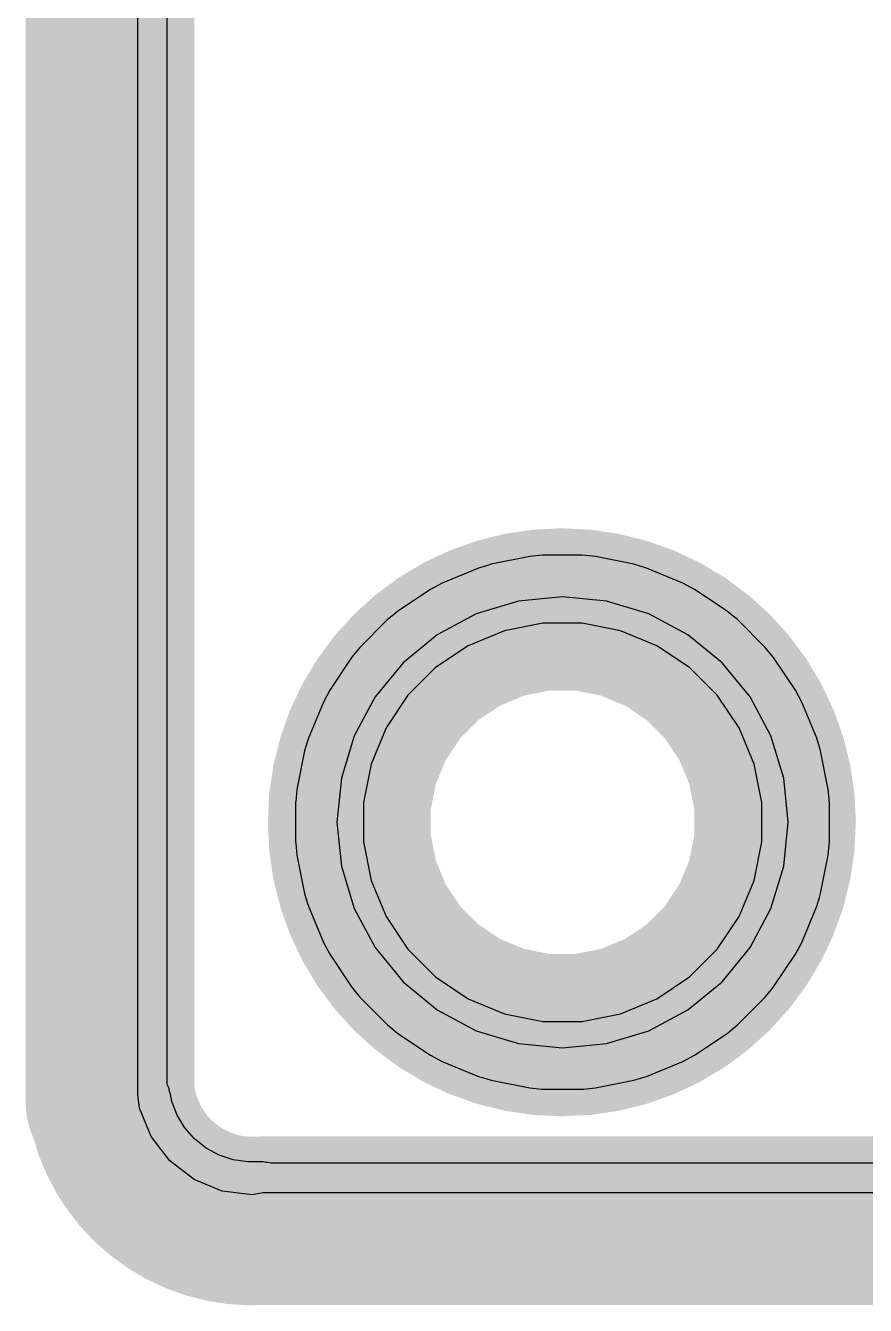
# Model space of a CAD drawing. Header units: inches. Extents: x -0.16 to 1.47, y -0.24 to 2.31.
# Drawn here: x -0.1592 to 0.0898, y -0.1432 to 0.2362 of the extents above; entities that cross this region are included whole.
import ezdxf

# ---------------------------------------------------------------- set-up
doc = ezdxf.new("R2010")
doc.units = ezdxf.units.IN
doc.header["$MEASUREMENT"] = 0
for name, color, linetype in [('Bottom Layer', 5, 'Continuous'), ('Bottom Overlay', 54, 'Continuous'), ('GND', 76, 'Continuous'), ('Keep-Out Layer', 6, 'Continuous'), ('Multi-Layer', 9, 'Continuous'), ('POWER', 16, 'Continuous'), ('Top Layer', 1, 'Continuous'), ('Top Overlay', 2, 'Continuous')]:
    doc.layers.add(name, color=color, linetype=linetype)

msp = doc.modelspace()

# ---------------------------------------------------------------- linework, layer by layer
at = {"layer": 'Bottom Layer'}
for p, q in [((-0.12597, -0.0807), (-0.12597, 2.06026)), ((-0.01305, 0.06559), (-0.02559, 0.06179)), ((0, 0.06688), (-0.01305, 0.06559)), ((0.01305, 0.06559), (0, 0.06688)), ((0.02559, 0.06179), (0.01305, 0.06559)), ((-0.02559, 0.06179), (-0.03715, 0.05561)), ((0.03715, 0.05561), (0.02559, 0.06179)), ((-0.03715, 0.05561), (-0.04729, 0.04729)), ((0.04729, 0.04729), (0.03715, 0.05561)), ((-0.04729, 0.04729), (-0.05561, 0.03715)), ((0.05561, 0.03715), (0.04729, 0.04729)), ((-0.05561, 0.03715), (-0.06179, 0.02559)), ((0.06179, 0.02559), (0.05561, 0.03715)), ((-0.06179, 0.02559), (-0.06559, 0.01305)), ((0.06559, 0.01305), (0.06179, 0.02559)), ((-0.06559, 0.01305), (-0.06688, 0)), ((0.06688, 0), (0.06559, 0.01305)), ((-0.06688, 0), (-0.06559, -0.01305)), ((0.06559, -0.01305), (0.06688, 0)), ((-0.06559, -0.01305), (-0.06179, -0.02559)), ((0.06179, -0.02559), (0.06559, -0.01305)), ((-0.06179, -0.02559), (-0.05561, -0.03715)), ((0.05561, -0.03715), (0.06179, -0.02559)), ((-0.05561, -0.03715), (-0.04729, -0.04729)), ((0.04729, -0.04729), (0.05561, -0.03715)), ((-0.04729, -0.04729), (-0.03715, -0.05561)), ((0.03715, -0.05561), (0.04729, -0.04729)), ((-0.03715, -0.05561), (-0.02559, -0.06179)), ((0.02559, -0.06179), (0.03715, -0.05561)), ((-0.02559, -0.06179), (-0.01305, -0.06559)), ((0.01305, -0.06559), (0.02559, -0.06179)), ((-0.01305, -0.06559), (0, -0.06688)), ((0, -0.06688), (0.01305, -0.06559)), ((-0.12543, -0.0848), (-0.12597, -0.0807)), ((-0.12197, -0.09317), (-0.12543, -0.0848)), ((-0.11645, -0.10036), (-0.12197, -0.09317)), ((-0.10926, -0.10587), (-0.11645, -0.10036)), ((-0.10089, -0.10934), (-0.10926, -0.10587)), ((-0.09205, -0.11051), (-0.10089, -0.10934)), ((-0.08891, -0.10988), (-0.09205, -0.11051)), ((1.23619, -0.10988), (-0.08891, -0.10988))]:
    msp.add_line(p, q, dxfattribs=at)
at = {"layer": 'Bottom Overlay'}
for points in [[(-0.13421, -0.08202, 0.05, 0.05, 0), (-0.13421, 2.07388, 0.05, 0.05, 0)], [(-0.13421, -0.08202, 0.05, 0.05, 0), (-0.13421, 2.07388, 0.05, 0.05, 0)], [(-0.08891, -0.11814, 0.05, 0.05, -0.414214), (-0.13421, -0.07884, 0.05, 0.05, 0)], [(-0.08891, -0.11814, 0.05, 0.05, -0.414214), (-0.13421, -0.07884, 0.05, 0.05, 0)], [(-0.08891, -0.11812, 0.05, 0.05, 0), (1.23619, -0.11812, 0.05, 0.05, 0)], [(-0.08891, -0.11812, 0.05, 0.05, 0), (1.23619, -0.11812, 0.05, 0.05, 0)]]:
    msp.add_lwpolyline(points, format="xyseb", dxfattribs=at)
for points in [[(0.07947, -0.00001, 0.015, 0.015, 1), (-0.07989, -0.00001, 0.015, 0.015, 1)], [(-0.08364, -0.00001, 0.0075, 0.0075, 1), (-0.07614, -0.00001, 0.0075, 0.0075, 1)], [(0.07572, -0.00001, 0.0075, 0.0075, 1), (0.08322, -0.00001, 0.0075, 0.0075, 1)], [(-0.14671, -0.07884, 0.025, 0.025, 1), (-0.12171, -0.07884, 0.025, 0.025, 1)], [(-0.14671, -0.07884, 0.025, 0.025, 1), (-0.12171, -0.07884, 0.025, 0.025, 1)], [(-0.14671, -0.08202, 0.025, 0.025, 1), (-0.12171, -0.08202, 0.025, 0.025, 1)], [(-0.14671, -0.08202, 0.025, 0.025, 1), (-0.12171, -0.08202, 0.025, 0.025, 1)], [(-0.10141, -0.11812, 0.025, 0.025, 1), (-0.07641, -0.11812, 0.025, 0.025, 1)], [(-0.10141, -0.11812, 0.025, 0.025, 1), (-0.07641, -0.11812, 0.025, 0.025, 1)], [(-0.10141, -0.11814, 0.025, 0.025, 1), (-0.07641, -0.11814, 0.025, 0.025, 1)], [(-0.10141, -0.11814, 0.025, 0.025, 1), (-0.07641, -0.11814, 0.025, 0.025, 1)]]:
    msp.add_lwpolyline(points, format="xyseb", close=True, dxfattribs=at)
at = {"layer": 'GND'}
for p, q in [((-0.11721, -0.07753), (-0.11721, 2.0721)), ((-0.02229, 0.07615), (-0.02492, 0.07535)), ((-0.02115, 0.0765), (-0.02229, 0.07615)), ((-0.00974, 0.07877), (-0.02115, 0.0765)), ((-0.00582, 0.07915), (-0.00974, 0.07877)), ((0.00582, 0.07915), (-0.00582, 0.07915)), ((-0.00582, 0.07915), (-0.00582, 0.07915)), ((-0.00582, 0.07915), (-0.00582, 0.07915)), ((0.00974, 0.07877), (0.00582, 0.07915)), ((0.00582, 0.07915), (0.00582, 0.07915)), ((0.00582, 0.07915), (0.00582, 0.07915)), ((0.02115, 0.0765), (0.00974, 0.07877)), ((0.02492, 0.07535), (0.02115, 0.0765)), ((-0.02492, 0.07535), (-0.03566, 0.0709)), ((0.03566, 0.0709), (0.02492, 0.07535)), ((-0.03914, 0.06904), (-0.04881, 0.06258)), ((-0.03566, 0.0709), (-0.03914, 0.06904)), ((0.03914, 0.06904), (0.03566, 0.0709)), ((0.04881, 0.06258), (0.03914, 0.06904)), ((-0.05018, 0.06145), (-0.05186, 0.06008)), ((-0.04881, 0.06258), (-0.05018, 0.06145)), ((0.05018, 0.06145), (0.04881, 0.06258)), ((0.05186, 0.06008), (0.05018, 0.06145)), ((-0.05186, 0.06008), (-0.06008, 0.05186)), ((0.06008, 0.05186), (0.05186, 0.06008)), ((-0.06145, 0.05018), (-0.06258, 0.04881)), ((-0.06008, 0.05186), (-0.06145, 0.05018)), ((0.06145, 0.05018), (0.06008, 0.05186)), ((0.06258, 0.04881), (0.06145, 0.05018)), ((-0.06258, 0.04881), (-0.06904, 0.03914)), ((0.06904, 0.03914), (0.06258, 0.04881)), ((-0.06904, 0.03914), (-0.0709, 0.03566)), ((0.0709, 0.03566), (0.06904, 0.03914)), ((-0.0709, 0.03566), (-0.07535, 0.02492)), ((0.07535, 0.02492), (0.0709, 0.03566)), ((-0.0757, 0.02377), (-0.0765, 0.02115)), ((-0.07535, 0.02492), (-0.0757, 0.02377)), ((0.07615, 0.02229), (0.07535, 0.02492)), ((-0.0765, 0.02115), (-0.07877, 0.00974)), ((0.0765, 0.02115), (0.07615, 0.02229)), ((0.07877, 0.00974), (0.0765, 0.02115)), ((-0.07877, 0.00974), (-0.07911, 0.0062)), ((0.07915, 0.00582), (0.07877, 0.00974)), ((-0.07911, 0.0062), (-0.07915, 0.00582)), ((-0.07915, 0.00582), (-0.07915, 0)), ((0.07915, 0), (0.07915, 0.00582)), ((0.07915, 0.00582), (0.07915, 0.00582)), ((0.07915, 0.00582), (0.07915, 0.00582)), ((-0.07915, 0), (-0.07915, -0.00582)), ((0.07915, -0.00582), (0.07915, 0)), ((-0.07915, -0.00582), (-0.07911, -0.0062)), ((-0.07911, -0.0062), (-0.07877, -0.00974)), ((0.07877, -0.00974), (0.07915, -0.00582)), ((0.07915, -0.00582), (0.07915, -0.00582)), ((0.07915, -0.00582), (0.07915, -0.00582)), ((-0.07877, -0.00974), (-0.0765, -0.02115)), ((0.0765, -0.02115), (0.07877, -0.00974)), ((-0.0765, -0.02115), (-0.0757, -0.02377)), ((0.07535, -0.02492), (0.07615, -0.02229)), ((0.07615, -0.02229), (0.0765, -0.02115)), ((-0.0757, -0.02377), (-0.07535, -0.02492)), ((-0.07535, -0.02492), (-0.0709, -0.03566)), ((0.0709, -0.03566), (0.07535, -0.02492)), ((-0.0709, -0.03566), (-0.06904, -0.03914)), ((0.06904, -0.03914), (0.0709, -0.03566)), ((-0.06904, -0.03914), (-0.06258, -0.04881)), ((0.06258, -0.04881), (0.06904, -0.03914)), ((-0.06258, -0.04881), (-0.06145, -0.05018)), ((0.06145, -0.05018), (0.06258, -0.04881)), ((-0.06145, -0.05018), (-0.06008, -0.05186)), ((-0.06008, -0.05186), (-0.05186, -0.06008)), ((0.05186, -0.06008), (0.06008, -0.05186)), ((0.06008, -0.05186), (0.06145, -0.05018)), ((-0.05186, -0.06008), (-0.05018, -0.06145)), ((0.05018, -0.06145), (0.05186, -0.06008)), ((-0.05018, -0.06145), (-0.04881, -0.06258)), ((-0.04881, -0.06258), (-0.03914, -0.06904)), ((0.03914, -0.06904), (0.04881, -0.06258)), ((0.04881, -0.06258), (0.05018, -0.06145)), ((-0.03914, -0.06904), (-0.03566, -0.0709)), ((-0.03566, -0.0709), (-0.02492, -0.07535)), ((0.02492, -0.07535), (0.03566, -0.0709)), ((0.03566, -0.0709), (0.03914, -0.06904)), ((-0.02492, -0.07535), (-0.02377, -0.0757)), ((-0.02377, -0.0757), (-0.02115, -0.0765)), ((0.02115, -0.0765), (0.02377, -0.0757)), ((0.02377, -0.0757), (0.02492, -0.07535)), ((-0.11709, -0.0779), (-0.11721, -0.07753)), ((-0.11669, -0.0789), (-0.11709, -0.0779)), ((-0.11652, -0.07979), (-0.11669, -0.0789)), ((-0.02115, -0.0765), (-0.00974, -0.07877)), ((-0.00974, -0.07877), (-0.0062, -0.07911)), ((-0.0062, -0.07911), (-0.00582, -0.07915)), ((-0.00582, -0.07915), (0.00582, -0.07915)), ((0.00582, -0.07915), (0.0062, -0.07911)), ((0.0062, -0.07911), (0.00974, -0.07877)), ((0.00974, -0.07877), (0.02115, -0.0765)), ((-0.11626, -0.08065), (-0.11652, -0.07979)), ((-0.11584, -0.0828), (-0.11626, -0.08065)), ((-0.11425, -0.08687), (-0.11584, -0.0828)), ((-0.11198, -0.0906), (-0.11425, -0.08687)), ((-0.10909, -0.09388), (-0.11198, -0.0906)), ((-0.10567, -0.0966), (-0.10909, -0.09388)), ((-0.10183, -0.09868), (-0.10567, -0.0966)), ((-0.09769, -0.10006), (-0.10183, -0.09868)), ((-0.09336, -0.1007), (-0.09769, -0.10006)), ((-0.09118, -0.10063), (-0.09336, -0.1007)), ((-0.08998, -0.10072), (-0.09118, -0.10063)), ((-0.08878, -0.10071), (-0.08998, -0.10072)), ((-0.08802, -0.10085), (-0.08878, -0.10071)), ((-0.08725, -0.1009), (-0.08802, -0.10085)), ((-0.08646, -0.10112), (-0.08725, -0.1009)), ((1.23235, -0.10112), (-0.08646, -0.10112))]:
    msp.add_line(p, q, dxfattribs=at)
for points in [[(-0.13731, -0.08202, 0.04, 0.04, 0), (-0.13731, 2.07388, 0.04, 0.04, 0)], [(-0.02797, 0.05233, 0.04, 0.04, 0), (-0.01723, 0.05679, 0.04, 0.04, 0)], [(-0.01723, 0.05679, 0.04, 0.04, 0), (-0.00582, 0.05906, 0.04, 0.04, 0)], [(-0.00582, 0.05906, 0.04, 0.04, 0), (0.00582, 0.05906, 0.04, 0.04, 0)], [(0.00582, 0.05906, 0.04, 0.04, 0), (0.01723, 0.05679, 0.04, 0.04, 0)], [(0.01723, 0.05679, 0.04, 0.04, 0), (0.02797, 0.05233, 0.04, 0.04, 0)], [(-0.03765, 0.04587, 0.04, 0.04, 0), (-0.02797, 0.05233, 0.04, 0.04, 0)], [(0.02797, 0.05233, 0.04, 0.04, 0), (0.03765, 0.04587, 0.04, 0.04, 0)], [(-0.04587, 0.03765, 0.04, 0.04, 0), (-0.03765, 0.04587, 0.04, 0.04, 0)], [(0.03765, 0.04587, 0.04, 0.04, 0), (0.04587, 0.03765, 0.04, 0.04, 0)], [(-0.05233, 0.02797, 0.04, 0.04, 0), (-0.04587, 0.03765, 0.04, 0.04, 0)], [(0.04587, 0.03765, 0.04, 0.04, 0), (0.05233, 0.02797, 0.04, 0.04, 0)], [(-0.05679, 0.01723, 0.04, 0.04, 0), (-0.05233, 0.02797, 0.04, 0.04, 0)], [(0.05233, 0.02797, 0.04, 0.04, 0), (0.05679, 0.01723, 0.04, 0.04, 0)], [(-0.05906, 0.00582, 0.04, 0.04, 0), (-0.05679, 0.01723, 0.04, 0.04, 0)], [(0.05679, 0.01723, 0.04, 0.04, 0), (0.05906, 0.00582, 0.04, 0.04, 0)], [(-0.05906, 0, 0.04, 0.04, 0), (-0.05906, 0.00582, 0.04, 0.04, 0)], [(0.05906, 0, 0.04, 0.04, 0), (0.05906, 0.00582, 0.04, 0.04, 0)], [(-0.05906, -0.00582, 0.04, 0.04, 0), (-0.05906, 0, 0.04, 0.04, 0)], [(0.05906, -0.00582, 0.04, 0.04, 0), (0.05906, 0, 0.04, 0.04, 0)], [(-0.05906, -0.00582, 0.04, 0.04, 0), (-0.05679, -0.01723, 0.04, 0.04, 0)], [(0.05679, -0.01723, 0.04, 0.04, 0), (0.05906, -0.00582, 0.04, 0.04, 0)], [(-0.05679, -0.01723, 0.04, 0.04, 0), (-0.05233, -0.02797, 0.04, 0.04, 0)], [(0.05233, -0.02797, 0.04, 0.04, 0), (0.05679, -0.01723, 0.04, 0.04, 0)], [(-0.05233, -0.02797, 0.04, 0.04, 0), (-0.04587, -0.03765, 0.04, 0.04, 0)], [(0.04587, -0.03765, 0.04, 0.04, 0), (0.05233, -0.02797, 0.04, 0.04, 0)], [(-0.04587, -0.03765, 0.04, 0.04, 0), (-0.03765, -0.04587, 0.04, 0.04, 0)], [(0.03765, -0.04587, 0.04, 0.04, 0), (0.04587, -0.03765, 0.04, 0.04, 0)], [(-0.03765, -0.04587, 0.04, 0.04, 0), (-0.02797, -0.05233, 0.04, 0.04, 0)], [(0.02797, -0.05233, 0.04, 0.04, 0), (0.03765, -0.04587, 0.04, 0.04, 0)], [(-0.02797, -0.05233, 0.04, 0.04, 0), (-0.01723, -0.05679, 0.04, 0.04, 0)], [(0.01723, -0.05679, 0.04, 0.04, 0), (0.02797, -0.05233, 0.04, 0.04, 0)], [(-0.01723, -0.05679, 0.04, 0.04, 0), (-0.00582, -0.05906, 0.04, 0.04, 0)], [(0.00582, -0.05906, 0.04, 0.04, 0), (0.01723, -0.05679, 0.04, 0.04, 0)], [(-0.00582, -0.05906, 0.04, 0.04, 0), (0.00582, -0.05906, 0.04, 0.04, 0)], [(-0.13731, -0.08202, 0.04, 0.04, 0), (-0.13597, -0.08456, 0.04, 0.04, 0)], [(-0.13597, -0.08456, 0.04, 0.04, 0), (-0.1352, -0.08844, 0.04, 0.04, 0)], [(-0.1352, -0.08844, 0.04, 0.04, 0), (-0.13233, -0.09581, 0.04, 0.04, 0)], [(-0.13233, -0.09581, 0.04, 0.04, 0), (-0.12822, -0.10256, 0.04, 0.04, 0)], [(-0.12822, -0.10256, 0.04, 0.04, 0), (-0.12299, -0.10849, 0.04, 0.04, 0)], [(-0.12299, -0.10849, 0.04, 0.04, 0), (-0.11681, -0.11342, 0.04, 0.04, 0)], [(-0.11681, -0.11342, 0.04, 0.04, 0), (-0.10986, -0.11719, 0.04, 0.04, 0)], [(-0.10986, -0.11719, 0.04, 0.04, 0), (-0.10236, -0.11969, 0.04, 0.04, 0)], [(-0.10236, -0.11969, 0.04, 0.04, 0), (-0.09454, -0.12084, 0.04, 0.04, 0)], [(-0.09454, -0.12084, 0.04, 0.04, 0), (-0.09059, -0.12072, 0.04, 0.04, 0)], [(-0.09059, -0.12072, 0.04, 0.04, 0), (-0.08891, -0.12122, 0.04, 0.04, 0)], [(-0.08891, -0.12122, 0.04, 0.04, 0), (1.23619, -0.12122, 0.04, 0.04, 0)]]:
    msp.add_lwpolyline(points, format="xyseb", dxfattribs=at)
for points in [[(-0.02723, 0.05679, 0.02, 0.02, 1), (-0.00723, 0.05679, 0.02, 0.02, 1)], [(-0.02723, 0.05679, 0.02, 0.02, 1), (-0.00723, 0.05679, 0.02, 0.02, 1)], [(-0.01582, 0.05906, 0.02, 0.02, 1), (0.00418, 0.05906, 0.02, 0.02, 1)], [(-0.01582, 0.05906, 0.02, 0.02, 1), (0.00418, 0.05906, 0.02, 0.02, 1)], [(-0.00418, 0.05906, 0.02, 0.02, 1), (0.01582, 0.05906, 0.02, 0.02, 1)], [(-0.00418, 0.05906, 0.02, 0.02, 1), (0.01582, 0.05906, 0.02, 0.02, 1)], [(0.00723, 0.05679, 0.02, 0.02, 1), (0.02723, 0.05679, 0.02, 0.02, 1)], [(0.00723, 0.05679, 0.02, 0.02, 1), (0.02723, 0.05679, 0.02, 0.02, 1)], [(-0.03797, 0.05233, 0.02, 0.02, 1), (-0.01797, 0.05233, 0.02, 0.02, 1)], [(-0.03797, 0.05233, 0.02, 0.02, 1), (-0.01797, 0.05233, 0.02, 0.02, 1)], [(0.01797, 0.05233, 0.02, 0.02, 1), (0.03797, 0.05233, 0.02, 0.02, 1)], [(0.01797, 0.05233, 0.02, 0.02, 1), (0.03797, 0.05233, 0.02, 0.02, 1)], [(-0.04765, 0.04587, 0.02, 0.02, 1), (-0.02765, 0.04587, 0.02, 0.02, 1)], [(-0.04765, 0.04587, 0.02, 0.02, 1), (-0.02765, 0.04587, 0.02, 0.02, 1)], [(0.02765, 0.04587, 0.02, 0.02, 1), (0.04765, 0.04587, 0.02, 0.02, 1)], [(0.02765, 0.04587, 0.02, 0.02, 1), (0.04765, 0.04587, 0.02, 0.02, 1)], [(-0.05587, 0.03765, 0.02, 0.02, 1), (-0.03587, 0.03765, 0.02, 0.02, 1)], [(-0.05587, 0.03765, 0.02, 0.02, 1), (-0.03587, 0.03765, 0.02, 0.02, 1)], [(0.03587, 0.03765, 0.02, 0.02, 1), (0.05587, 0.03765, 0.02, 0.02, 1)], [(0.03587, 0.03765, 0.02, 0.02, 1), (0.05587, 0.03765, 0.02, 0.02, 1)], [(-0.06233, 0.02797, 0.02, 0.02, 1), (-0.04233, 0.02797, 0.02, 0.02, 1)], [(-0.06233, 0.02797, 0.02, 0.02, 1), (-0.04233, 0.02797, 0.02, 0.02, 1)], [(0.04233, 0.02797, 0.02, 0.02, 1), (0.06233, 0.02797, 0.02, 0.02, 1)], [(0.04233, 0.02797, 0.02, 0.02, 1), (0.06233, 0.02797, 0.02, 0.02, 1)], [(-0.06679, 0.01723, 0.02, 0.02, 1), (-0.04679, 0.01723, 0.02, 0.02, 1)], [(-0.06679, 0.01723, 0.02, 0.02, 1), (-0.04679, 0.01723, 0.02, 0.02, 1)], [(0.04679, 0.01723, 0.02, 0.02, 1), (0.06679, 0.01723, 0.02, 0.02, 1)], [(0.04679, 0.01723, 0.02, 0.02, 1), (0.06679, 0.01723, 0.02, 0.02, 1)], [(-0.06906, 0.00582, 0.02, 0.02, 1), (-0.04906, 0.00582, 0.02, 0.02, 1)], [(-0.06906, 0.00582, 0.02, 0.02, 1), (-0.04906, 0.00582, 0.02, 0.02, 1)], [(0.04906, 0.00582, 0.02, 0.02, 1), (0.06906, 0.00582, 0.02, 0.02, 1)], [(0.04906, 0.00582, 0.02, 0.02, 1), (0.06906, 0.00582, 0.02, 0.02, 1)], [(-0.06906, 0, 0.02, 0.02, 1), (-0.04906, 0, 0.02, 0.02, 1)], [(-0.06906, 0, 0.02, 0.02, 1), (-0.04906, 0, 0.02, 0.02, 1)], [(0.04906, 0, 0.02, 0.02, 1), (0.06906, 0, 0.02, 0.02, 1)], [(0.04906, 0, 0.02, 0.02, 1), (0.06906, 0, 0.02, 0.02, 1)], [(-0.06906, -0.00582, 0.02, 0.02, 1), (-0.04906, -0.00582, 0.02, 0.02, 1)], [(-0.06906, -0.00582, 0.02, 0.02, 1), (-0.04906, -0.00582, 0.02, 0.02, 1)], [(0.04906, -0.00582, 0.02, 0.02, 1), (0.06906, -0.00582, 0.02, 0.02, 1)], [(0.04906, -0.00582, 0.02, 0.02, 1), (0.06906, -0.00582, 0.02, 0.02, 1)], [(-0.06679, -0.01723, 0.02, 0.02, 1), (-0.04679, -0.01723, 0.02, 0.02, 1)], [(-0.06679, -0.01723, 0.02, 0.02, 1), (-0.04679, -0.01723, 0.02, 0.02, 1)], [(0.04679, -0.01723, 0.02, 0.02, 1), (0.06679, -0.01723, 0.02, 0.02, 1)], [(0.04679, -0.01723, 0.02, 0.02, 1), (0.06679, -0.01723, 0.02, 0.02, 1)], [(-0.06233, -0.02797, 0.02, 0.02, 1), (-0.04233, -0.02797, 0.02, 0.02, 1)], [(-0.06233, -0.02797, 0.02, 0.02, 1), (-0.04233, -0.02797, 0.02, 0.02, 1)], [(0.04233, -0.02797, 0.02, 0.02, 1), (0.06233, -0.02797, 0.02, 0.02, 1)], [(0.04233, -0.02797, 0.02, 0.02, 1), (0.06233, -0.02797, 0.02, 0.02, 1)], [(-0.05587, -0.03765, 0.02, 0.02, 1), (-0.03587, -0.03765, 0.02, 0.02, 1)], [(-0.05587, -0.03765, 0.02, 0.02, 1), (-0.03587, -0.03765, 0.02, 0.02, 1)], [(0.03587, -0.03765, 0.02, 0.02, 1), (0.05587, -0.03765, 0.02, 0.02, 1)], [(0.03587, -0.03765, 0.02, 0.02, 1), (0.05587, -0.03765, 0.02, 0.02, 1)], [(-0.04765, -0.04587, 0.02, 0.02, 1), (-0.02765, -0.04587, 0.02, 0.02, 1)], [(-0.04765, -0.04587, 0.02, 0.02, 1), (-0.02765, -0.04587, 0.02, 0.02, 1)], [(0.02765, -0.04587, 0.02, 0.02, 1), (0.04765, -0.04587, 0.02, 0.02, 1)], [(0.02765, -0.04587, 0.02, 0.02, 1), (0.04765, -0.04587, 0.02, 0.02, 1)], [(-0.03797, -0.05233, 0.02, 0.02, 1), (-0.01797, -0.05233, 0.02, 0.02, 1)], [(-0.03797, -0.05233, 0.02, 0.02, 1), (-0.01797, -0.05233, 0.02, 0.02, 1)], [(0.01797, -0.05233, 0.02, 0.02, 1), (0.03797, -0.05233, 0.02, 0.02, 1)], [(0.01797, -0.05233, 0.02, 0.02, 1), (0.03797, -0.05233, 0.02, 0.02, 1)], [(-0.02723, -0.05679, 0.02, 0.02, 1), (-0.00723, -0.05679, 0.02, 0.02, 1)], [(-0.02723, -0.05679, 0.02, 0.02, 1), (-0.00723, -0.05679, 0.02, 0.02, 1)], [(0.00723, -0.05679, 0.02, 0.02, 1), (0.02723, -0.05679, 0.02, 0.02, 1)], [(0.00723, -0.05679, 0.02, 0.02, 1), (0.02723, -0.05679, 0.02, 0.02, 1)], [(-0.01582, -0.05906, 0.02, 0.02, 1), (0.00418, -0.05906, 0.02, 0.02, 1)], [(-0.01582, -0.05906, 0.02, 0.02, 1), (0.00418, -0.05906, 0.02, 0.02, 1)], [(-0.00418, -0.05906, 0.02, 0.02, 1), (0.01582, -0.05906, 0.02, 0.02, 1)], [(-0.00418, -0.05906, 0.02, 0.02, 1), (0.01582, -0.05906, 0.02, 0.02, 1)], [(-0.14731, -0.08202, 0.02, 0.02, 1), (-0.12731, -0.08202, 0.02, 0.02, 1)], [(-0.14731, -0.08202, 0.02, 0.02, 1), (-0.12731, -0.08202, 0.02, 0.02, 1)], [(-0.14597, -0.08456, 0.02, 0.02, 1), (-0.12597, -0.08456, 0.02, 0.02, 1)], [(-0.14597, -0.08456, 0.02, 0.02, 1), (-0.12597, -0.08456, 0.02, 0.02, 1)], [(-0.1452, -0.08844, 0.02, 0.02, 1), (-0.1252, -0.08844, 0.02, 0.02, 1)], [(-0.1452, -0.08844, 0.02, 0.02, 1), (-0.1252, -0.08844, 0.02, 0.02, 1)], [(-0.14233, -0.09581, 0.02, 0.02, 1), (-0.12233, -0.09581, 0.02, 0.02, 1)], [(-0.14233, -0.09581, 0.02, 0.02, 1), (-0.12233, -0.09581, 0.02, 0.02, 1)], [(-0.13822, -0.10256, 0.02, 0.02, 1), (-0.11822, -0.10256, 0.02, 0.02, 1)], [(-0.13822, -0.10256, 0.02, 0.02, 1), (-0.11822, -0.10256, 0.02, 0.02, 1)], [(-0.13299, -0.10849, 0.02, 0.02, 1), (-0.11299, -0.10849, 0.02, 0.02, 1)], [(-0.13299, -0.10849, 0.02, 0.02, 1), (-0.11299, -0.10849, 0.02, 0.02, 1)], [(-0.12681, -0.11342, 0.02, 0.02, 1), (-0.10681, -0.11342, 0.02, 0.02, 1)], [(-0.12681, -0.11342, 0.02, 0.02, 1), (-0.10681, -0.11342, 0.02, 0.02, 1)], [(-0.11986, -0.11719, 0.02, 0.02, 1), (-0.09986, -0.11719, 0.02, 0.02, 1)], [(-0.11986, -0.11719, 0.02, 0.02, 1), (-0.09986, -0.11719, 0.02, 0.02, 1)], [(-0.11236, -0.11969, 0.02, 0.02, 1), (-0.09236, -0.11969, 0.02, 0.02, 1)], [(-0.11236, -0.11969, 0.02, 0.02, 1), (-0.09236, -0.11969, 0.02, 0.02, 1)], [(-0.10454, -0.12084, 0.02, 0.02, 1), (-0.08454, -0.12084, 0.02, 0.02, 1)], [(-0.10454, -0.12084, 0.02, 0.02, 1), (-0.08454, -0.12084, 0.02, 0.02, 1)], [(-0.10059, -0.12072, 0.02, 0.02, 1), (-0.08059, -0.12072, 0.02, 0.02, 1)], [(-0.10059, -0.12072, 0.02, 0.02, 1), (-0.08059, -0.12072, 0.02, 0.02, 1)], [(-0.09891, -0.12122, 0.02, 0.02, 1), (-0.07891, -0.12122, 0.02, 0.02, 1)], [(-0.09891, -0.12122, 0.02, 0.02, 1), (-0.07891, -0.12122, 0.02, 0.02, 1)]]:
    msp.add_lwpolyline(points, format="xyseb", close=True, dxfattribs=at)
at = {"layer": 'Keep-Out Layer'}
for points in [[(-0.13421, -0.08202, 0.00616, 0.00616, 0), (-0.13421, 2.07388, 0.00616, 0.00616, 0)], [(-0.08891, -0.11812, 0.005, 0.005, -0.414214), (-0.13421, -0.07882, 0.005, 0.005, 0)], [(-0.08891, -0.11812, 0.00616, 0.00616, 0), (1.23619, -0.11812, 0.00616, 0.00616, 0)]]:
    msp.add_lwpolyline(points, format="xyseb", dxfattribs=at)
for points in [[(0.05906, 0, 0.005, 0.005, 1), (-0.05906, 0, 0.005, 0.005, 1)], [(-0.06031, 0, 0.0025, 0.0025, 1), (-0.05781, 0, 0.0025, 0.0025, 1)], [(0.05781, 0, 0.0025, 0.0025, 1), (0.06031, 0, 0.0025, 0.0025, 1)], [(-0.13575, -0.08202, 0.00308, 0.00308, 1), (-0.13267, -0.08202, 0.00308, 0.00308, 1)], [(-0.13546, -0.07882, 0.0025, 0.0025, 1), (-0.13296, -0.07882, 0.0025, 0.0025, 1)], [(-0.09045, -0.11812, 0.00308, 0.00308, 1), (-0.08737, -0.11812, 0.00308, 0.00308, 1)], [(-0.09016, -0.11812, 0.0025, 0.0025, 1), (-0.08766, -0.11812, 0.0025, 0.0025, 1)]]:
    msp.add_lwpolyline(points, format="xyseb", close=True, dxfattribs=at)
at = {"layer": 'Multi-Layer'}
for p, q in [((-0.00582, 0.05906), (-0.01723, 0.05679)), ((0, 0.05906), (-0.00582, 0.05906)), ((0.00582, 0.05906), (0, 0.05906)), ((0.01723, 0.05679), (0.00582, 0.05906)), ((-0.01723, 0.05679), (-0.02797, 0.05233)), ((0.02797, 0.05233), (0.01723, 0.05679)), ((-0.02797, 0.05233), (-0.03765, 0.04587)), ((0.03765, 0.04587), (0.02797, 0.05233)), ((-0.03765, 0.04587), (-0.04587, 0.03765)), ((0.04587, 0.03765), (0.03765, 0.04587)), ((-0.04587, 0.03765), (-0.05233, 0.02797)), ((0.05233, 0.02797), (0.04587, 0.03765)), ((-0.05233, 0.02797), (-0.05679, 0.01723)), ((0.05679, 0.01723), (0.05233, 0.02797)), ((-0.05679, 0.01723), (-0.05906, 0.00582)), ((0.05906, 0.00582), (0.05679, 0.01723)), ((-0.05906, 0.00582), (-0.05906, 0)), ((0.05906, 0), (0.05906, 0.00582)), ((-0.05906, 0), (-0.05906, 0)), ((-0.05906, 0), (-0.05906, -0.00582)), ((0.05906, -0.00582), (0.05906, 0)), ((-0.05906, -0.00582), (-0.05679, -0.01723)), ((0.05679, -0.01723), (0.05906, -0.00582)), ((-0.05679, -0.01723), (-0.05233, -0.02797)), ((0.05233, -0.02797), (0.05679, -0.01723)), ((-0.05233, -0.02797), (-0.04587, -0.03765)), ((0.04587, -0.03765), (0.05233, -0.02797)), ((-0.04587, -0.03765), (-0.03765, -0.04587)), ((0.03765, -0.04587), (0.04587, -0.03765)), ((-0.03765, -0.04587), (-0.02797, -0.05233)), ((0.02797, -0.05233), (0.03765, -0.04587)), ((-0.02797, -0.05233), (-0.01723, -0.05679)), ((0.01723, -0.05679), (0.02797, -0.05233)), ((-0.01723, -0.05679), (-0.00582, -0.05906)), ((0.00582, -0.05906), (0.01723, -0.05679)), ((-0.00582, -0.05906), (0, -0.05906)), ((0, -0.05906), (0.00582, -0.05906))]:
    msp.add_line(p, q, dxfattribs=at)
at = {"layer": 'POWER'}
for p, q in [((-0.11721, -0.07753), (-0.11721, 1.25571)), ((-0.02229, 0.07615), (-0.02492, 0.07535)), ((-0.02115, 0.0765), (-0.02229, 0.07615)), ((-0.00974, 0.07877), (-0.02115, 0.0765)), ((-0.00582, 0.07915), (-0.00974, 0.07877)), ((0.00582, 0.07915), (-0.00582, 0.07915)), ((-0.00582, 0.07915), (-0.00582, 0.07915)), ((-0.00582, 0.07915), (-0.00582, 0.07915)), ((0.00974, 0.07877), (0.00582, 0.07915)), ((0.00582, 0.07915), (0.00582, 0.07915)), ((0.00582, 0.07915), (0.00582, 0.07915)), ((0.02115, 0.0765), (0.00974, 0.07877)), ((0.02492, 0.07535), (0.02115, 0.0765)), ((-0.02492, 0.07535), (-0.03566, 0.0709)), ((0.03566, 0.0709), (0.02492, 0.07535)), ((-0.03914, 0.06904), (-0.04881, 0.06258)), ((-0.03566, 0.0709), (-0.03914, 0.06904)), ((0.03914, 0.06904), (0.03566, 0.0709)), ((0.04881, 0.06258), (0.03914, 0.06904)), ((-0.05018, 0.06145), (-0.05186, 0.06008)), ((-0.04881, 0.06258), (-0.05018, 0.06145)), ((0.05018, 0.06145), (0.04881, 0.06258)), ((0.05186, 0.06008), (0.05018, 0.06145)), ((-0.05186, 0.06008), (-0.06008, 0.05186)), ((0.06008, 0.05186), (0.05186, 0.06008)), ((-0.06145, 0.05018), (-0.06258, 0.04881)), ((-0.06008, 0.05186), (-0.06145, 0.05018)), ((0.06145, 0.05018), (0.06008, 0.05186)), ((0.06258, 0.04881), (0.06145, 0.05018)), ((-0.06258, 0.04881), (-0.06904, 0.03914)), ((0.06904, 0.03914), (0.06258, 0.04881)), ((-0.06904, 0.03914), (-0.0709, 0.03566)), ((0.0709, 0.03566), (0.06904, 0.03914)), ((-0.0709, 0.03566), (-0.07535, 0.02492)), ((0.07535, 0.02492), (0.0709, 0.03566)), ((-0.0757, 0.02377), (-0.0765, 0.02115)), ((-0.07535, 0.02492), (-0.0757, 0.02377)), ((0.07615, 0.02229), (0.07535, 0.02492)), ((-0.0765, 0.02115), (-0.07877, 0.00974)), ((0.0765, 0.02115), (0.07615, 0.02229)), ((0.07877, 0.00974), (0.0765, 0.02115)), ((-0.07877, 0.00974), (-0.07911, 0.0062)), ((0.07915, 0.00582), (0.07877, 0.00974)), ((-0.07911, 0.0062), (-0.07915, 0.00582)), ((-0.07915, 0.00582), (-0.07915, 0)), ((0.07915, 0), (0.07915, 0.00582)), ((0.07915, 0.00582), (0.07915, 0.00582)), ((0.07915, 0.00582), (0.07915, 0.00582)), ((-0.07915, 0), (-0.07915, -0.00582)), ((0.07915, -0.00582), (0.07915, 0)), ((-0.07915, -0.00582), (-0.07911, -0.0062)), ((-0.07911, -0.0062), (-0.07877, -0.00974)), ((0.07877, -0.00974), (0.07915, -0.00582)), ((0.07915, -0.00582), (0.07915, -0.00582)), ((0.07915, -0.00582), (0.07915, -0.00582)), ((-0.07877, -0.00974), (-0.0765, -0.02115)), ((0.0765, -0.02115), (0.07877, -0.00974)), ((-0.0765, -0.02115), (-0.0757, -0.02377)), ((0.07535, -0.02492), (0.07615, -0.02229)), ((0.07615, -0.02229), (0.0765, -0.02115)), ((-0.0757, -0.02377), (-0.07535, -0.02492)), ((-0.07535, -0.02492), (-0.0709, -0.03566)), ((0.0709, -0.03566), (0.07535, -0.02492)), ((-0.0709, -0.03566), (-0.06904, -0.03914)), ((0.06904, -0.03914), (0.0709, -0.03566)), ((-0.06904, -0.03914), (-0.06258, -0.04881)), ((0.06258, -0.04881), (0.06904, -0.03914)), ((-0.06258, -0.04881), (-0.06145, -0.05018)), ((0.06145, -0.05018), (0.06258, -0.04881)), ((-0.06145, -0.05018), (-0.06008, -0.05186)), ((-0.06008, -0.05186), (-0.05186, -0.06008)), ((0.05186, -0.06008), (0.06008, -0.05186)), ((0.06008, -0.05186), (0.06145, -0.05018)), ((-0.05186, -0.06008), (-0.05018, -0.06145)), ((0.05018, -0.06145), (0.05186, -0.06008)), ((-0.05018, -0.06145), (-0.04881, -0.06258)), ((-0.04881, -0.06258), (-0.03914, -0.06904)), ((0.03914, -0.06904), (0.04881, -0.06258)), ((0.04881, -0.06258), (0.05018, -0.06145)), ((-0.03914, -0.06904), (-0.03566, -0.0709)), ((-0.03566, -0.0709), (-0.02492, -0.07535)), ((0.02492, -0.07535), (0.03566, -0.0709)), ((0.03566, -0.0709), (0.03914, -0.06904)), ((-0.02492, -0.07535), (-0.02377, -0.0757)), ((-0.02377, -0.0757), (-0.02115, -0.0765)), ((0.02115, -0.0765), (0.02377, -0.0757)), ((0.02377, -0.0757), (0.02492, -0.07535)), ((-0.11709, -0.0779), (-0.11721, -0.07753)), ((-0.11669, -0.0789), (-0.11709, -0.0779)), ((-0.11652, -0.07979), (-0.11669, -0.0789)), ((-0.02115, -0.0765), (-0.00974, -0.07877)), ((-0.00974, -0.07877), (-0.0062, -0.07911)), ((-0.0062, -0.07911), (-0.00582, -0.07915)), ((-0.00582, -0.07915), (0.00582, -0.07915)), ((0.00582, -0.07915), (0.0062, -0.07911)), ((0.0062, -0.07911), (0.00974, -0.07877)), ((0.00974, -0.07877), (0.02115, -0.0765)), ((-0.11626, -0.08065), (-0.11652, -0.07979)), ((-0.11584, -0.0828), (-0.11626, -0.08065)), ((-0.11425, -0.08687), (-0.11584, -0.0828)), ((-0.11198, -0.0906), (-0.11425, -0.08687)), ((-0.10909, -0.09388), (-0.11198, -0.0906)), ((-0.10567, -0.0966), (-0.10909, -0.09388)), ((-0.10183, -0.09868), (-0.10567, -0.0966)), ((-0.09769, -0.10006), (-0.10183, -0.09868)), ((-0.09336, -0.1007), (-0.09769, -0.10006)), ((-0.09118, -0.10063), (-0.09336, -0.1007)), ((-0.08998, -0.10072), (-0.09118, -0.10063)), ((-0.08878, -0.10071), (-0.08998, -0.10072)), ((-0.08802, -0.10085), (-0.08878, -0.10071)), ((-0.08725, -0.1009), (-0.08802, -0.10085)), ((-0.08646, -0.10112), (-0.08725, -0.1009)), ((1.23235, -0.10112), (-0.08646, -0.10112))]:
    msp.add_line(p, q, dxfattribs=at)
for points in [[(-0.13731, -0.08202, 0.04, 0.04, 0), (-0.13731, 2.07388, 0.04, 0.04, 0)], [(-0.02797, 0.05233, 0.04, 0.04, 0), (-0.01723, 0.05679, 0.04, 0.04, 0)], [(-0.01723, 0.05679, 0.04, 0.04, 0), (-0.00582, 0.05906, 0.04, 0.04, 0)], [(-0.00582, 0.05906, 0.04, 0.04, 0), (0.00582, 0.05906, 0.04, 0.04, 0)], [(0.00582, 0.05906, 0.04, 0.04, 0), (0.01723, 0.05679, 0.04, 0.04, 0)], [(0.01723, 0.05679, 0.04, 0.04, 0), (0.02797, 0.05233, 0.04, 0.04, 0)], [(-0.03765, 0.04587, 0.04, 0.04, 0), (-0.02797, 0.05233, 0.04, 0.04, 0)], [(0.02797, 0.05233, 0.04, 0.04, 0), (0.03765, 0.04587, 0.04, 0.04, 0)], [(-0.04587, 0.03765, 0.04, 0.04, 0), (-0.03765, 0.04587, 0.04, 0.04, 0)], [(0.03765, 0.04587, 0.04, 0.04, 0), (0.04587, 0.03765, 0.04, 0.04, 0)], [(-0.05233, 0.02797, 0.04, 0.04, 0), (-0.04587, 0.03765, 0.04, 0.04, 0)], [(0.04587, 0.03765, 0.04, 0.04, 0), (0.05233, 0.02797, 0.04, 0.04, 0)], [(-0.05679, 0.01723, 0.04, 0.04, 0), (-0.05233, 0.02797, 0.04, 0.04, 0)], [(0.05233, 0.02797, 0.04, 0.04, 0), (0.05679, 0.01723, 0.04, 0.04, 0)], [(-0.05906, 0.00582, 0.04, 0.04, 0), (-0.05679, 0.01723, 0.04, 0.04, 0)], [(0.05679, 0.01723, 0.04, 0.04, 0), (0.05906, 0.00582, 0.04, 0.04, 0)], [(-0.05906, 0, 0.04, 0.04, 0), (-0.05906, 0.00582, 0.04, 0.04, 0)], [(0.05906, 0, 0.04, 0.04, 0), (0.05906, 0.00582, 0.04, 0.04, 0)], [(-0.05906, -0.00582, 0.04, 0.04, 0), (-0.05906, 0, 0.04, 0.04, 0)], [(0.05906, -0.00582, 0.04, 0.04, 0), (0.05906, 0, 0.04, 0.04, 0)], [(-0.05906, -0.00582, 0.04, 0.04, 0), (-0.05679, -0.01723, 0.04, 0.04, 0)], [(0.05679, -0.01723, 0.04, 0.04, 0), (0.05906, -0.00582, 0.04, 0.04, 0)], [(-0.05679, -0.01723, 0.04, 0.04, 0), (-0.05233, -0.02797, 0.04, 0.04, 0)], [(0.05233, -0.02797, 0.04, 0.04, 0), (0.05679, -0.01723, 0.04, 0.04, 0)], [(-0.05233, -0.02797, 0.04, 0.04, 0), (-0.04587, -0.03765, 0.04, 0.04, 0)], [(0.04587, -0.03765, 0.04, 0.04, 0), (0.05233, -0.02797, 0.04, 0.04, 0)], [(-0.04587, -0.03765, 0.04, 0.04, 0), (-0.03765, -0.04587, 0.04, 0.04, 0)], [(0.03765, -0.04587, 0.04, 0.04, 0), (0.04587, -0.03765, 0.04, 0.04, 0)], [(-0.03765, -0.04587, 0.04, 0.04, 0), (-0.02797, -0.05233, 0.04, 0.04, 0)], [(0.02797, -0.05233, 0.04, 0.04, 0), (0.03765, -0.04587, 0.04, 0.04, 0)], [(-0.02797, -0.05233, 0.04, 0.04, 0), (-0.01723, -0.05679, 0.04, 0.04, 0)], [(0.01723, -0.05679, 0.04, 0.04, 0), (0.02797, -0.05233, 0.04, 0.04, 0)], [(-0.01723, -0.05679, 0.04, 0.04, 0), (-0.00582, -0.05906, 0.04, 0.04, 0)], [(0.00582, -0.05906, 0.04, 0.04, 0), (0.01723, -0.05679, 0.04, 0.04, 0)], [(-0.00582, -0.05906, 0.04, 0.04, 0), (0.00582, -0.05906, 0.04, 0.04, 0)], [(-0.13731, -0.08202, 0.04, 0.04, 0), (-0.13597, -0.08456, 0.04, 0.04, 0)], [(-0.13597, -0.08456, 0.04, 0.04, 0), (-0.1352, -0.08844, 0.04, 0.04, 0)], [(-0.1352, -0.08844, 0.04, 0.04, 0), (-0.13233, -0.09581, 0.04, 0.04, 0)], [(-0.13233, -0.09581, 0.04, 0.04, 0), (-0.12822, -0.10256, 0.04, 0.04, 0)], [(-0.12822, -0.10256, 0.04, 0.04, 0), (-0.12299, -0.10849, 0.04, 0.04, 0)], [(-0.12299, -0.10849, 0.04, 0.04, 0), (-0.11681, -0.11342, 0.04, 0.04, 0)], [(-0.11681, -0.11342, 0.04, 0.04, 0), (-0.10986, -0.11719, 0.04, 0.04, 0)], [(-0.10986, -0.11719, 0.04, 0.04, 0), (-0.10236, -0.11969, 0.04, 0.04, 0)], [(-0.10236, -0.11969, 0.04, 0.04, 0), (-0.09454, -0.12084, 0.04, 0.04, 0)], [(-0.09454, -0.12084, 0.04, 0.04, 0), (-0.09059, -0.12072, 0.04, 0.04, 0)], [(-0.09059, -0.12072, 0.04, 0.04, 0), (-0.08891, -0.12122, 0.04, 0.04, 0)], [(-0.08891, -0.12122, 0.04, 0.04, 0), (1.23619, -0.12122, 0.04, 0.04, 0)]]:
    msp.add_lwpolyline(points, format="xyseb", dxfattribs=at)
for points in [[(-0.02723, 0.05679, 0.02, 0.02, 1), (-0.00723, 0.05679, 0.02, 0.02, 1)], [(-0.02723, 0.05679, 0.02, 0.02, 1), (-0.00723, 0.05679, 0.02, 0.02, 1)], [(-0.01582, 0.05906, 0.02, 0.02, 1), (0.00418, 0.05906, 0.02, 0.02, 1)], [(-0.01582, 0.05906, 0.02, 0.02, 1), (0.00418, 0.05906, 0.02, 0.02, 1)], [(-0.00418, 0.05906, 0.02, 0.02, 1), (0.01582, 0.05906, 0.02, 0.02, 1)], [(-0.00418, 0.05906, 0.02, 0.02, 1), (0.01582, 0.05906, 0.02, 0.02, 1)], [(0.00723, 0.05679, 0.02, 0.02, 1), (0.02723, 0.05679, 0.02, 0.02, 1)], [(0.00723, 0.05679, 0.02, 0.02, 1), (0.02723, 0.05679, 0.02, 0.02, 1)], [(-0.03797, 0.05233, 0.02, 0.02, 1), (-0.01797, 0.05233, 0.02, 0.02, 1)], [(-0.03797, 0.05233, 0.02, 0.02, 1), (-0.01797, 0.05233, 0.02, 0.02, 1)], [(0.01797, 0.05233, 0.02, 0.02, 1), (0.03797, 0.05233, 0.02, 0.02, 1)], [(0.01797, 0.05233, 0.02, 0.02, 1), (0.03797, 0.05233, 0.02, 0.02, 1)], [(-0.04765, 0.04587, 0.02, 0.02, 1), (-0.02765, 0.04587, 0.02, 0.02, 1)], [(-0.04765, 0.04587, 0.02, 0.02, 1), (-0.02765, 0.04587, 0.02, 0.02, 1)], [(0.02765, 0.04587, 0.02, 0.02, 1), (0.04765, 0.04587, 0.02, 0.02, 1)], [(0.02765, 0.04587, 0.02, 0.02, 1), (0.04765, 0.04587, 0.02, 0.02, 1)], [(-0.05587, 0.03765, 0.02, 0.02, 1), (-0.03587, 0.03765, 0.02, 0.02, 1)], [(-0.05587, 0.03765, 0.02, 0.02, 1), (-0.03587, 0.03765, 0.02, 0.02, 1)], [(0.03587, 0.03765, 0.02, 0.02, 1), (0.05587, 0.03765, 0.02, 0.02, 1)], [(0.03587, 0.03765, 0.02, 0.02, 1), (0.05587, 0.03765, 0.02, 0.02, 1)], [(-0.06233, 0.02797, 0.02, 0.02, 1), (-0.04233, 0.02797, 0.02, 0.02, 1)], [(-0.06233, 0.02797, 0.02, 0.02, 1), (-0.04233, 0.02797, 0.02, 0.02, 1)], [(0.04233, 0.02797, 0.02, 0.02, 1), (0.06233, 0.02797, 0.02, 0.02, 1)], [(0.04233, 0.02797, 0.02, 0.02, 1), (0.06233, 0.02797, 0.02, 0.02, 1)], [(-0.06679, 0.01723, 0.02, 0.02, 1), (-0.04679, 0.01723, 0.02, 0.02, 1)], [(-0.06679, 0.01723, 0.02, 0.02, 1), (-0.04679, 0.01723, 0.02, 0.02, 1)], [(0.04679, 0.01723, 0.02, 0.02, 1), (0.06679, 0.01723, 0.02, 0.02, 1)], [(0.04679, 0.01723, 0.02, 0.02, 1), (0.06679, 0.01723, 0.02, 0.02, 1)], [(-0.06906, 0.00582, 0.02, 0.02, 1), (-0.04906, 0.00582, 0.02, 0.02, 1)], [(-0.06906, 0.00582, 0.02, 0.02, 1), (-0.04906, 0.00582, 0.02, 0.02, 1)], [(0.04906, 0.00582, 0.02, 0.02, 1), (0.06906, 0.00582, 0.02, 0.02, 1)], [(0.04906, 0.00582, 0.02, 0.02, 1), (0.06906, 0.00582, 0.02, 0.02, 1)], [(-0.06906, 0, 0.02, 0.02, 1), (-0.04906, 0, 0.02, 0.02, 1)], [(-0.06906, 0, 0.02, 0.02, 1), (-0.04906, 0, 0.02, 0.02, 1)], [(0.04906, 0, 0.02, 0.02, 1), (0.06906, 0, 0.02, 0.02, 1)], [(0.04906, 0, 0.02, 0.02, 1), (0.06906, 0, 0.02, 0.02, 1)], [(-0.06906, -0.00582, 0.02, 0.02, 1), (-0.04906, -0.00582, 0.02, 0.02, 1)], [(-0.06906, -0.00582, 0.02, 0.02, 1), (-0.04906, -0.00582, 0.02, 0.02, 1)], [(0.04906, -0.00582, 0.02, 0.02, 1), (0.06906, -0.00582, 0.02, 0.02, 1)], [(0.04906, -0.00582, 0.02, 0.02, 1), (0.06906, -0.00582, 0.02, 0.02, 1)], [(-0.06679, -0.01723, 0.02, 0.02, 1), (-0.04679, -0.01723, 0.02, 0.02, 1)], [(-0.06679, -0.01723, 0.02, 0.02, 1), (-0.04679, -0.01723, 0.02, 0.02, 1)], [(0.04679, -0.01723, 0.02, 0.02, 1), (0.06679, -0.01723, 0.02, 0.02, 1)], [(0.04679, -0.01723, 0.02, 0.02, 1), (0.06679, -0.01723, 0.02, 0.02, 1)], [(-0.06233, -0.02797, 0.02, 0.02, 1), (-0.04233, -0.02797, 0.02, 0.02, 1)], [(-0.06233, -0.02797, 0.02, 0.02, 1), (-0.04233, -0.02797, 0.02, 0.02, 1)], [(0.04233, -0.02797, 0.02, 0.02, 1), (0.06233, -0.02797, 0.02, 0.02, 1)], [(0.04233, -0.02797, 0.02, 0.02, 1), (0.06233, -0.02797, 0.02, 0.02, 1)], [(-0.05587, -0.03765, 0.02, 0.02, 1), (-0.03587, -0.03765, 0.02, 0.02, 1)], [(-0.05587, -0.03765, 0.02, 0.02, 1), (-0.03587, -0.03765, 0.02, 0.02, 1)], [(0.03587, -0.03765, 0.02, 0.02, 1), (0.05587, -0.03765, 0.02, 0.02, 1)], [(0.03587, -0.03765, 0.02, 0.02, 1), (0.05587, -0.03765, 0.02, 0.02, 1)], [(-0.04765, -0.04587, 0.02, 0.02, 1), (-0.02765, -0.04587, 0.02, 0.02, 1)], [(-0.04765, -0.04587, 0.02, 0.02, 1), (-0.02765, -0.04587, 0.02, 0.02, 1)], [(0.02765, -0.04587, 0.02, 0.02, 1), (0.04765, -0.04587, 0.02, 0.02, 1)], [(0.02765, -0.04587, 0.02, 0.02, 1), (0.04765, -0.04587, 0.02, 0.02, 1)], [(-0.03797, -0.05233, 0.02, 0.02, 1), (-0.01797, -0.05233, 0.02, 0.02, 1)], [(-0.03797, -0.05233, 0.02, 0.02, 1), (-0.01797, -0.05233, 0.02, 0.02, 1)], [(0.01797, -0.05233, 0.02, 0.02, 1), (0.03797, -0.05233, 0.02, 0.02, 1)], [(0.01797, -0.05233, 0.02, 0.02, 1), (0.03797, -0.05233, 0.02, 0.02, 1)], [(-0.02723, -0.05679, 0.02, 0.02, 1), (-0.00723, -0.05679, 0.02, 0.02, 1)], [(-0.02723, -0.05679, 0.02, 0.02, 1), (-0.00723, -0.05679, 0.02, 0.02, 1)], [(0.00723, -0.05679, 0.02, 0.02, 1), (0.02723, -0.05679, 0.02, 0.02, 1)], [(0.00723, -0.05679, 0.02, 0.02, 1), (0.02723, -0.05679, 0.02, 0.02, 1)], [(-0.01582, -0.05906, 0.02, 0.02, 1), (0.00418, -0.05906, 0.02, 0.02, 1)], [(-0.01582, -0.05906, 0.02, 0.02, 1), (0.00418, -0.05906, 0.02, 0.02, 1)], [(-0.00418, -0.05906, 0.02, 0.02, 1), (0.01582, -0.05906, 0.02, 0.02, 1)], [(-0.00418, -0.05906, 0.02, 0.02, 1), (0.01582, -0.05906, 0.02, 0.02, 1)], [(-0.14731, -0.08202, 0.02, 0.02, 1), (-0.12731, -0.08202, 0.02, 0.02, 1)], [(-0.14731, -0.08202, 0.02, 0.02, 1), (-0.12731, -0.08202, 0.02, 0.02, 1)], [(-0.14597, -0.08456, 0.02, 0.02, 1), (-0.12597, -0.08456, 0.02, 0.02, 1)], [(-0.14597, -0.08456, 0.02, 0.02, 1), (-0.12597, -0.08456, 0.02, 0.02, 1)], [(-0.1452, -0.08844, 0.02, 0.02, 1), (-0.1252, -0.08844, 0.02, 0.02, 1)], [(-0.1452, -0.08844, 0.02, 0.02, 1), (-0.1252, -0.08844, 0.02, 0.02, 1)], [(-0.14233, -0.09581, 0.02, 0.02, 1), (-0.12233, -0.09581, 0.02, 0.02, 1)], [(-0.14233, -0.09581, 0.02, 0.02, 1), (-0.12233, -0.09581, 0.02, 0.02, 1)], [(-0.13822, -0.10256, 0.02, 0.02, 1), (-0.11822, -0.10256, 0.02, 0.02, 1)], [(-0.13822, -0.10256, 0.02, 0.02, 1), (-0.11822, -0.10256, 0.02, 0.02, 1)], [(-0.13299, -0.10849, 0.02, 0.02, 1), (-0.11299, -0.10849, 0.02, 0.02, 1)], [(-0.13299, -0.10849, 0.02, 0.02, 1), (-0.11299, -0.10849, 0.02, 0.02, 1)], [(-0.12681, -0.11342, 0.02, 0.02, 1), (-0.10681, -0.11342, 0.02, 0.02, 1)], [(-0.12681, -0.11342, 0.02, 0.02, 1), (-0.10681, -0.11342, 0.02, 0.02, 1)], [(-0.11986, -0.11719, 0.02, 0.02, 1), (-0.09986, -0.11719, 0.02, 0.02, 1)], [(-0.11986, -0.11719, 0.02, 0.02, 1), (-0.09986, -0.11719, 0.02, 0.02, 1)], [(-0.11236, -0.11969, 0.02, 0.02, 1), (-0.09236, -0.11969, 0.02, 0.02, 1)], [(-0.11236, -0.11969, 0.02, 0.02, 1), (-0.09236, -0.11969, 0.02, 0.02, 1)], [(-0.10454, -0.12084, 0.02, 0.02, 1), (-0.08454, -0.12084, 0.02, 0.02, 1)], [(-0.10454, -0.12084, 0.02, 0.02, 1), (-0.08454, -0.12084, 0.02, 0.02, 1)], [(-0.10059, -0.12072, 0.02, 0.02, 1), (-0.08059, -0.12072, 0.02, 0.02, 1)], [(-0.10059, -0.12072, 0.02, 0.02, 1), (-0.08059, -0.12072, 0.02, 0.02, 1)], [(-0.09891, -0.12122, 0.02, 0.02, 1), (-0.07891, -0.12122, 0.02, 0.02, 1)], [(-0.09891, -0.12122, 0.02, 0.02, 1), (-0.07891, -0.12122, 0.02, 0.02, 1)]]:
    msp.add_lwpolyline(points, format="xyseb", close=True, dxfattribs=at)
at = {"layer": 'Top Layer'}
for p, q in [((-0.12597, -0.0807), (-0.12597, 2.06026)), ((-0.01305, 0.06559), (-0.02559, 0.06179)), ((0, 0.06688), (-0.01305, 0.06559)), ((0.01305, 0.06559), (0, 0.06688)), ((0.02559, 0.06179), (0.01305, 0.06559)), ((-0.02559, 0.06179), (-0.03715, 0.05561)), ((0.03715, 0.05561), (0.02559, 0.06179)), ((-0.03715, 0.05561), (-0.04729, 0.04729)), ((0.04729, 0.04729), (0.03715, 0.05561)), ((-0.04729, 0.04729), (-0.05561, 0.03715)), ((0.05561, 0.03715), (0.04729, 0.04729)), ((-0.05561, 0.03715), (-0.06179, 0.02559)), ((0.06179, 0.02559), (0.05561, 0.03715)), ((-0.06179, 0.02559), (-0.06559, 0.01305)), ((0.06559, 0.01305), (0.06179, 0.02559)), ((-0.06559, 0.01305), (-0.06688, 0)), ((0.06688, 0), (0.06559, 0.01305)), ((-0.06688, 0), (-0.06559, -0.01305)), ((0.06559, -0.01305), (0.06688, 0)), ((-0.06559, -0.01305), (-0.06179, -0.02559)), ((0.06179, -0.02559), (0.06559, -0.01305)), ((-0.06179, -0.02559), (-0.05561, -0.03715)), ((0.05561, -0.03715), (0.06179, -0.02559)), ((-0.05561, -0.03715), (-0.04729, -0.04729)), ((0.04729, -0.04729), (0.05561, -0.03715)), ((-0.04729, -0.04729), (-0.03715, -0.05561)), ((0.03715, -0.05561), (0.04729, -0.04729)), ((-0.03715, -0.05561), (-0.02559, -0.06179)), ((0.02559, -0.06179), (0.03715, -0.05561)), ((-0.02559, -0.06179), (-0.01305, -0.06559)), ((0.01305, -0.06559), (0.02559, -0.06179)), ((-0.01305, -0.06559), (0, -0.06688)), ((0, -0.06688), (0.01305, -0.06559)), ((-0.12543, -0.0848), (-0.12597, -0.0807)), ((-0.12197, -0.09317), (-0.12543, -0.0848)), ((-0.11645, -0.10036), (-0.12197, -0.09317)), ((-0.10926, -0.10587), (-0.11645, -0.10036)), ((-0.10089, -0.10934), (-0.10926, -0.10587)), ((-0.09205, -0.11051), (-0.10089, -0.10934)), ((-0.08891, -0.10988), (-0.09205, -0.11051)), ((1.23619, -0.10988), (-0.08891, -0.10988))]:
    msp.add_line(p, q, dxfattribs=at)
at = {"layer": 'Top Overlay'}
for points in [[(-0.13421, -0.08302, 0.05, 0.05, 0), (-0.13421, 2.07288, 0.05, 0.05, 0)], [(-0.08891, -0.11814, 0.05, 0.05, -0.414214), (-0.13421, -0.07884, 0.05, 0.05, 0)], [(-0.08891, -0.11812, 0.05, 0.05, 0), (1.23619, -0.11812, 0.05, 0.05, 0)]]:
    msp.add_lwpolyline(points, format="xyseb", dxfattribs=at)
for points in [[(0.07947, -0.00001, 0.015, 0.015, 1), (-0.07989, -0.00001, 0.015, 0.015, 1)], [(-0.08364, -0.00001, 0.0075, 0.0075, 1), (-0.07614, -0.00001, 0.0075, 0.0075, 1)], [(0.07572, -0.00001, 0.0075, 0.0075, 1), (0.08322, -0.00001, 0.0075, 0.0075, 1)], [(-0.14671, -0.07884, 0.025, 0.025, 1), (-0.12171, -0.07884, 0.025, 0.025, 1)], [(-0.14671, -0.08302, 0.025, 0.025, 1), (-0.12171, -0.08302, 0.025, 0.025, 1)], [(-0.10141, -0.11812, 0.025, 0.025, 1), (-0.07641, -0.11812, 0.025, 0.025, 1)], [(-0.10141, -0.11814, 0.025, 0.025, 1), (-0.07641, -0.11814, 0.025, 0.025, 1)]]:
    msp.add_lwpolyline(points, format="xyseb", close=True, dxfattribs=at)

doc.saveas('drawing.dxf')
